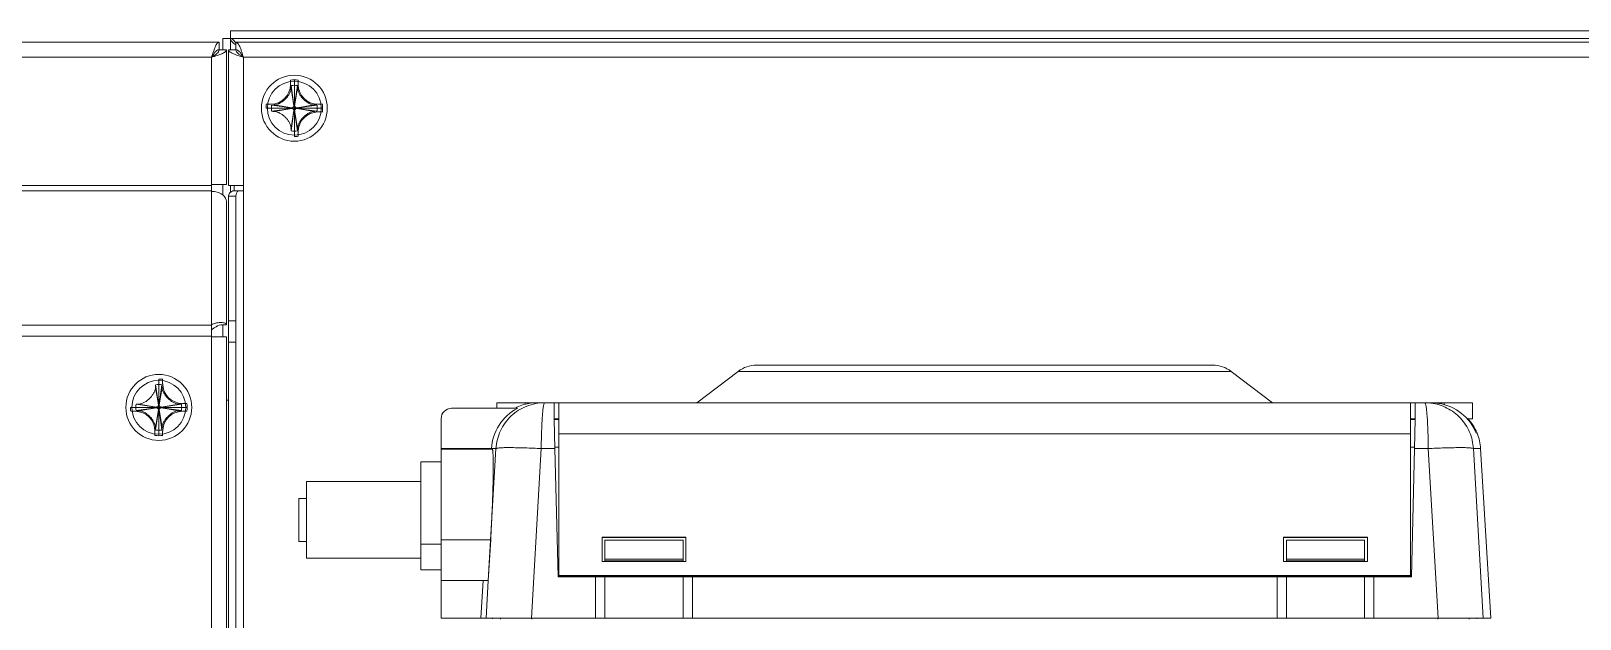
# Model space of a CAD drawing. Header units: millimetres. Extents: x 206 to 1899, y -454 to 296.
# Drawn here: x 621.18 to 631.47, y -386.07 to -382.16 of the extents above; entities that cross this region are included whole.
import ezdxf

# ---------------------------------------------------------------- set-up
doc = ezdxf.new("R2010")
doc.units = ezdxf.units.MM
doc.layers.add('细实线', color=7, linetype='Continuous', lineweight=15)

msp = doc.modelspace()

# ---------------------------------------------------------------- linework, layer by layer
at = {"layer": '细实线', "linetype": 'Continuous', "lineweight": 9}
for p, q in [((622.504, -382.212), (622.504, -382.162)), ((622.504, -382.162), (637.085, -382.162)), ((622.429, -382.237), (602.716, -382.237)), ((622.429, -382.287), (622.429, -382.237)), ((622.454, -382.287), (622.454, -382.212)), ((622.504, -382.212), (622.454, -382.212)), ((622.504, -382.212), (622.504, -382.287)), ((637.085, -382.212), (622.504, -382.212)), ((622.541, -382.287), (622.541, -382.237)), ((637.048, -382.237), (622.541, -382.237)), ((602.766, -382.337), (622.379, -382.337)), ((622.379, -386.53), (622.379, -382.337)), ((622.429, -382.287), (622.479, -382.287)), ((622.479, -383.182), (622.479, -382.287)), ((622.491, -382.287), (622.491, -383.188)), ((622.541, -382.287), (622.491, -382.287)), ((622.591, -386.526), (622.591, -382.337)), ((622.591, -382.337), (636.998, -382.337)), ((622.903, -382.489), (622.903, -382.518)), ((622.907, -382.541), (622.926, -382.659)), ((622.908, -382.524), (622.926, -382.656)), ((622.929, -382.862), (622.929, -382.487)), ((622.929, -382.656), (622.929, -382.523)), ((622.95, -382.524), (622.931, -382.656)), ((622.951, -382.541), (622.931, -382.659)), ((622.954, -382.489), (622.954, -382.518)), ((622.741, -382.675), (623.116, -382.675)), ((622.772, -382.649), (622.743, -382.649)), ((622.91, -382.675), (622.777, -382.675)), ((622.779, -382.654), (622.91, -382.672)), ((622.779, -382.695), (622.91, -382.677)), ((622.796, -382.653), (622.913, -382.672)), ((622.796, -382.696), (622.913, -382.677)), ((622.913, -382.672), (622.91, -382.672)), ((622.91, -382.672), (622.913, -382.672)), ((622.913, -382.677), (622.91, -382.677)), ((622.926, -382.656), (622.926, -382.659)), ((622.926, -382.656), (622.926, -382.659)), ((622.931, -382.656), (622.931, -382.659)), ((622.931, -382.656), (622.931, -382.659)), ((623.062, -382.653), (622.945, -382.672)), ((622.945, -382.672), (622.948, -382.672)), ((622.945, -382.672), (622.948, -382.672)), ((623.062, -382.696), (622.945, -382.677)), ((622.948, -382.677), (622.945, -382.677)), ((622.945, -382.677), (622.948, -382.677)), ((623.079, -382.654), (622.948, -382.672)), ((622.948, -382.675), (623.081, -382.675)), ((623.079, -382.695), (622.948, -382.677)), ((623.086, -382.649), (623.115, -382.649)), ((622.907, -382.808), (622.926, -382.69)), ((622.908, -382.825), (622.926, -382.693)), ((622.926, -382.693), (622.926, -382.69)), ((622.929, -382.826), (622.929, -382.693)), ((622.931, -382.693), (622.931, -382.69)), ((622.931, -382.693), (622.931, -382.69)), ((622.951, -382.808), (622.931, -382.69)), ((622.95, -382.825), (622.931, -382.693)), ((623.086, -382.7), (623.115, -382.7)), ((622.954, -382.86), (622.954, -382.831)), ((602.766, -383.188), (622.379, -383.188)), ((622.379, -383.182), (622.479, -383.182)), ((622.454, -383.253), (622.454, -383.182)), ((622.541, -383.188), (622.491, -383.188)), ((622.504, -383.188), (622.504, -383.235)), ((622.529, -383.188), (622.529, -383.224)), ((622.591, -383.188), (622.541, -383.188)), ((602.766, -383.224), (622.379, -383.224)), ((622.479, -383.299), (622.479, -384.113)), ((622.491, -386.528), (622.491, -383.259)), ((622.541, -383.259), (622.491, -383.259)), ((622.556, -383.224), (622.521, -383.224)), ((622.541, -386.527), (622.541, -383.259)), ((622.556, -383.224), (622.591, -383.224)), ((622.379, -384.117), (602.766, -384.117)), ((622.441, -384.113), (622.442, -384.113)), ((622.442, -384.113), (622.443, -384.113)), ((622.479, -384.113), (622.443, -384.113)), ((622.454, -384.194), (622.454, -384.113)), ((622.491, -384.088), (622.541, -384.088)), ((622.379, -384.188), (602.766, -384.188)), ((622.479, -384.194), (622.379, -384.194)), ((622.479, -384.194), (622.479, -386.528)), ((622.491, -384.229), (622.541, -384.229)), ((625.877, -384.423), (625.603, -384.631)), ((629.15, -384.423), (625.877, -384.423)), ((625.998, -384.382), (629.029, -384.382)), ((629.15, -384.423), (629.424, -384.631)), ((622.007, -384.529), (622.026, -384.646)), ((622.008, -384.512), (622.026, -384.644)), ((622.029, -384.85), (622.029, -384.475)), ((622.029, -384.643), (622.029, -384.51)), ((622.05, -384.512), (622.031, -384.644)), ((622.051, -384.529), (622.031, -384.646)), ((622.054, -384.505), (622.054, -384.476)), ((622.215, -384.637), (622.186, -384.637)), ((622.479, -384.615), (622.491, -384.615)), ((624.273, -384.668), (624.273, -384.631)), ((624.685, -384.631), (624.273, -384.631)), ((624.461, -384.631), (624.461, -384.644)), ((624.655, -384.631), (624.655, -384.743)), ((624.686, -384.631), (624.686, -384.737)), ((624.686, -384.631), (630.373, -384.631)), ((630.342, -384.737), (630.342, -384.631)), ((630.373, -384.743), (630.373, -384.631)), ((630.754, -384.631), (630.373, -384.631)), ((630.566, -384.645), (630.566, -384.631)), ((630.754, -384.631), (630.754, -384.737)), ((621.841, -384.662), (622.216, -384.662)), ((621.843, -384.688), (621.872, -384.688)), ((621.877, -384.662), (622.01, -384.662)), ((621.879, -384.641), (622.01, -384.66)), ((621.879, -384.683), (622.01, -384.665)), ((621.896, -384.64), (622.013, -384.66)), ((621.896, -384.684), (622.013, -384.665)), ((622.007, -384.795), (622.026, -384.678)), ((622.008, -384.812), (622.026, -384.681)), ((622.01, -384.66), (622.013, -384.66)), ((622.01, -384.665), (622.013, -384.665)), ((622.01, -384.665), (622.013, -384.665)), ((622.026, -384.646), (622.026, -384.644)), ((622.026, -384.678), (622.026, -384.681)), ((622.026, -384.681), (622.026, -384.678)), ((622.029, -384.681), (622.029, -384.814)), ((622.031, -384.644), (622.031, -384.646)), ((622.031, -384.646), (622.031, -384.644)), ((622.031, -384.678), (622.031, -384.681)), ((622.031, -384.678), (622.031, -384.681)), ((622.051, -384.795), (622.031, -384.678)), ((622.05, -384.812), (622.031, -384.681)), ((622.162, -384.64), (622.045, -384.66)), ((622.048, -384.66), (622.045, -384.66)), ((622.048, -384.66), (622.045, -384.66)), ((622.162, -384.684), (622.045, -384.665)), ((622.048, -384.665), (622.045, -384.665)), ((622.048, -384.665), (622.045, -384.665)), ((622.179, -384.641), (622.048, -384.66)), ((622.048, -384.662), (622.181, -384.662)), ((622.179, -384.683), (622.048, -384.665)), ((622.215, -384.688), (622.186, -384.688)), ((623.904, -384.936), (623.904, -384.737)), ((624.411, -384.668), (623.973, -384.668)), ((624.685, -384.737), (624.655, -384.737)), ((624.685, -384.737), (624.685, -384.743)), ((624.686, -384.737), (624.686, -384.838)), ((630.342, -384.838), (630.342, -384.737)), ((630.373, -384.737), (630.342, -384.737)), ((630.716, -384.737), (630.754, -384.737)), ((622.003, -384.819), (622.003, -384.848)), ((622.054, -384.819), (622.054, -384.848)), ((624.655, -384.743), (624.659, -384.936)), ((624.655, -384.743), (624.685, -384.743)), ((624.686, -384.838), (624.686, -385.779)), ((630.342, -384.838), (624.686, -384.838)), ((630.342, -384.743), (630.373, -384.743)), ((630.342, -385.779), (630.342, -384.838)), ((630.369, -384.936), (630.373, -384.743)), ((630.784, -384.834), (630.779, -384.834)), ((623.904, -384.936), (623.904, -384.939)), ((624.268, -384.936), (623.904, -384.936)), ((623.904, -384.939), (623.904, -385.043)), ((624.243, -384.939), (623.904, -384.939)), ((624.268, -384.936), (624.217, -385.812)), ((624.503, -386.062), (624.569, -384.936)), ((624.659, -384.936), (624.569, -384.936)), ((624.686, -384.926), (624.659, -384.926)), ((624.659, -384.936), (624.68, -385.787)), ((630.369, -384.926), (630.342, -384.926)), ((630.348, -385.787), (630.369, -384.936)), ((630.459, -384.936), (630.369, -384.936)), ((630.459, -384.936), (630.525, -386.062)), ((630.807, -384.936), (630.759, -384.936)), ((630.825, -386.062), (630.759, -384.936)), ((630.807, -384.936), (630.876, -386.062)), ((623.769, -385.024), (623.769, -385.155)), ((623.769, -385.024), (623.904, -385.024)), ((623.904, -385.043), (623.905, -385.198)), ((623.009, -385.155), (623.009, -385.664)), ((623.009, -385.155), (623.769, -385.155)), ((623.769, -385.155), (623.77, -385.571)), ((623.905, -385.198), (623.905, -385.541)), ((623.009, -385.267), (622.959, -385.267)), ((623.009, -385.552), (622.959, -385.552)), ((623.905, -385.541), (623.905, -385.812)), ((624.233, -385.541), (623.905, -385.541)), ((624.217, -385.812), (624.233, -385.541)), ((624.973, -385.523), (624.973, -385.686)), ((625.529, -385.523), (624.973, -385.523)), ((625.529, -385.526), (624.973, -385.526)), ((624.992, -385.543), (624.992, -385.681)), ((624.992, -385.543), (625.511, -385.543)), ((625.511, -385.681), (625.511, -385.543)), ((625.529, -385.686), (625.529, -385.523)), ((629.499, -385.523), (629.499, -385.686)), ((630.055, -385.523), (629.499, -385.523)), ((630.055, -385.526), (629.499, -385.526)), ((629.517, -385.543), (629.517, -385.681)), ((630.036, -385.543), (629.517, -385.543)), ((630.036, -385.681), (630.036, -385.543)), ((630.055, -385.686), (630.055, -385.523)), ((623.769, -385.664), (623.009, -385.664)), ((623.77, -385.742), (623.77, -385.571)), ((623.904, -385.571), (623.77, -385.571)), ((623.904, -385.742), (623.77, -385.742)), ((624.973, -385.686), (625.529, -385.686)), ((624.992, -385.671), (625.511, -385.671)), ((625.511, -385.681), (624.992, -385.681)), ((629.499, -385.686), (630.055, -385.686)), ((629.517, -385.671), (630.036, -385.671)), ((630.036, -385.681), (629.517, -385.681)), ((623.904, -386.062), (623.904, -385.812)), ((624.217, -385.812), (623.905, -385.812)), ((624.183, -385.812), (624.167, -386.062)), ((624.217, -385.812), (624.203, -386.062)), ((630.348, -385.787), (624.68, -385.787)), ((624.686, -385.782), (624.686, -385.779)), ((624.686, -385.779), (630.342, -385.779)), ((624.686, -385.782), (630.342, -385.782)), ((624.93, -386.062), (624.93, -385.787)), ((624.992, -385.787), (624.992, -386.062)), ((625.511, -386.062), (625.511, -385.787)), ((625.573, -385.787), (625.573, -386.062)), ((629.455, -386.062), (629.455, -385.787)), ((629.517, -385.787), (629.517, -386.062)), ((630.036, -386.062), (630.036, -385.787)), ((630.098, -385.787), (630.098, -386.062)), ((630.342, -385.782), (630.342, -385.779)), ((623.904, -386.062), (624.992, -386.062)), ((624.246, -386.067), (624.245, -386.062)), ((624.296, -386.062), (624.298, -386.068)), ((624.506, -386.068), (624.506, -386.062)), ((624.992, -386.062), (625.573, -386.062)), ((625.573, -386.062), (629.517, -386.062)), ((629.517, -386.062), (630.098, -386.062)), ((630.098, -386.062), (630.876, -386.062)), ((630.522, -386.062), (630.522, -386.068)), ((630.73, -386.068), (630.732, -386.062)), ((630.781, -386.067), (630.782, -386.062))]:
    msp.add_line(p, q, dxfattribs=at)
at = {"layer": '细实线', "lineweight": 9}
msp.add_line((622.959, -385.267), (622.959, -385.552), dxfattribs=at)
at = {"layer": '细实线', "linetype": 'Continuous', "lineweight": 9}
msp.add_lwpolyline([(622.418, -384.121), (622.429, -384.116), (622.441, -384.113)], dxfattribs=at)
for centre, radius in [((622.929, -382.675), 0.219), ((622.929, -382.675), 0.179), ((622.029, -384.662), 0.219), ((622.029, -384.662), 0.179)]:
    msp.add_circle(centre, radius, dxfattribs=at)
for centre, radius, start, end in [((622.334, -382.386), 0.252, 34.5436, 35.6588), ((622.772, -382.518), 0.131, 270, 0), ((622.929, -382.675), 0.188, 82.1836, 97.8164), ((625.069, -382.664), 2.166, 176.3078, 176.7611), ((622.929, -382.675), 0.152, 82.1836, 97.8164), ((620.788, -382.664), 2.166, 3.2389, 3.6922), ((623.086, -382.518), 0.131, 180, 270), ((622.929, -382.675), 0.188, 172.1836, 180), ((622.929, -382.675), 0.152, 172.1836, 187.8164), ((622.917, -384.804), 2.154, 93.2376, 93.6933), ((622.929, -382.675), 0.0188, 172.1881, 187.8119), ((622.929, -382.675), 0.0187, 172.1836, 180), ((622.913, -382.659), 0.0131, 270, 0), ((622.913, -382.659), 0.0131, 270, 0), ((622.913, -382.69), 0.0131, 360, 90), ((622.929, -382.675), 0.0188, 82.1881, 97.8119), ((622.929, -382.675), 0.0187, 82.1836, 97.8164), ((622.945, -382.659), 0.0131, 180, 270), ((622.945, -382.659), 0.0131, 180, 270), ((622.945, -382.69), 0.0131, 90, 180), ((622.945, -382.69), 0.0131, 90, 180), ((622.929, -382.675), 0.0188, 352.1881, 7.8119), ((622.929, -382.675), 0.0187, 352.1836, 7.8164), ((622.94, -384.815), 2.166, 86.3078, 86.7612), ((622.929, -382.675), 0.152, 352.1836, 7.8164), ((622.929, -382.675), 0.188, 352.1836, 7.8164), ((622.918, -380.534), 2.166, 266.3077, 266.7611), ((622.929, -382.675), 0.0188, 262.1881, 277.8119), ((622.929, -382.675), 0.0187, 270, 277.8164), ((623.086, -382.831), 0.131, 90, 180), ((622.94, -380.545), 2.154, 273.2377, 273.6934), ((625.069, -382.685), 2.166, 183.2389, 183.6922), ((622.929, -382.675), 0.152, 262.1836, 277.8164), ((622.929, -382.675), 0.188, 270, 277.8164), ((620.788, -382.685), 2.166, 356.3078, 356.7611), ((622.447, -384.255), 0.158, 101.0102, 102.8027), ((622.445, -384.242), 0.144, 95.9919, 101.0769), ((622.504, -384.288), 0.188, 124.9715, 125.7486), ((625.998, -384.582), 0.2, 90, 127.1847), ((629.029, -384.582), 0.2, 52.8153, 90), ((624.169, -384.651), 2.166, 176.3078, 176.7611), ((622.029, -384.662), 0.152, 82.1836, 97.8164), ((622.029, -384.662), 0.188, 82.1836, 90), ((619.9, -384.651), 2.154, 3.2377, 3.6934), ((622.186, -384.505), 0.131, 180, 270), ((622.029, -384.662), 0.188, 352.1836, 7.8164), ((624.545, -384.957), 0.327, 98.2451, 114.8969), ((624.544, -384.956), 0.325, 89.9996, 98.2006), ((630.436, -384.954), 0.323, 83.8167, 89.9911), ((630.436, -384.955), 0.325, 82.7259, 83.821), ((630.477, -384.957), 0.326, 80.8405, 90.006), ((630.477, -384.956), 0.325, 22.0312, 80.8207), ((622.029, -384.662), 0.188, 180, 187.8164), ((621.872, -384.819), 0.131, 0, 90), ((622.029, -384.662), 0.152, 172.1836, 187.8164), ((622.018, -386.803), 2.166, 93.2389, 93.6922), ((622.018, -382.522), 2.166, 266.3078, 266.7611), ((622.029, -384.662), 0.0188, 172.1881, 187.8119), ((622.029, -384.662), 0.0187, 180, 187.8164), ((622.013, -384.646), 0.0131, 270, 0), ((622.013, -384.678), 0.0131, 0, 90), ((622.013, -384.678), 0.0131, 360, 90), ((622.029, -384.662), 0.0188, 90.0045, 97.8119), ((622.029, -384.662), 0.0188, 262.1881, 269.9955), ((622.029, -384.662), 0.0187, 262.1836, 277.8164), ((622.029, -384.662), 0.0188, 82.1881, 89.9955), ((622.029, -384.662), 0.0187, 82.1836, 90), ((622.029, -384.662), 0.0188, 270.0045, 277.8119), ((622.045, -384.646), 0.0131, 180, 270), ((622.045, -384.646), 0.0131, 180, 270), ((622.045, -384.678), 0.0131, 90, 180), ((622.045, -384.678), 0.0131, 90, 180), ((622.029, -384.662), 0.0188, 352.1881, 7.8119), ((622.029, -384.662), 0.0187, 352.1836, 7.8164), ((622.186, -384.819), 0.131, 90, 180), ((622.04, -386.803), 2.166, 86.3078, 86.7611), ((622.04, -382.522), 2.166, 273.2389, 273.6922), ((622.029, -384.662), 0.152, 352.1836, 7.8164), ((623.973, -384.737), 0.0688, 90, 180), ((624.562, -384.956), 0.325, 117.7708, 176.4896), ((624.544, -384.956), 0.325, 114.9422, 117.2039), ((630.483, -384.956), 0.325, 22.461, 42.5345), ((624.158, -384.674), 2.154, 183.2377, 183.6934), ((622.029, -384.662), 0.152, 262.1836, 277.8164), ((619.888, -384.673), 2.166, 356.3078, 356.7611), ((630.485, -384.955), 0.323, 22.0244, 22.4615), ((630.483, -384.956), 0.325, 3.5, 22.0243), ((622.029, -384.662), 0.188, 262.1836, 277.8164)]:
    msp.add_arc(centre, radius, start, end, dxfattribs=at)
msp.add_ellipse((664.41, -384.916), major_axis=(40.189, 0), ratio=0.017455, start_param=-3.112839, end_param=-3.10833, dxfattribs=at)
for points, knots in [([(622.429, -382.237), (622.423, -382.237), (622.415, -382.245), (622.408, -382.258), (622.403, -382.267), (622.401, -382.273)], [0, 0, 0, 0, 0.359924, 0.644291, 1, 1, 1, 1]), ([(622.504, -382.212), (622.504, -382.215), (622.506, -382.222), (622.512, -382.231), (622.522, -382.24), (622.529, -382.246), (622.533, -382.249)], [0, 0, 0, 0, 0.193021, 0.417933, 0.688087, 1, 1, 1, 1]), ([(622.504, -382.212), (622.507, -382.212), (622.513, -382.214), (622.522, -382.219), (622.531, -382.228), (622.536, -382.235), (622.539, -382.239)], [0, 0, 0, 0, 0.195625, 0.420982, 0.689675, 1, 1, 1, 1]), ([(622.533, -382.249), (622.534, -382.249), (622.537, -382.251), (622.539, -382.253), (622.541, -382.254)], [0, 0, 0, 0, 0.245969, 1, 1, 1, 1]), ([(622.541, -382.237), (622.543, -382.237), (622.546, -382.238), (622.55, -382.241), (622.554, -382.245), (622.56, -382.253), (622.567, -382.267), (622.572, -382.28), (622.575, -382.287)], [0, 0, 0, 0, 0.068215, 0.146509, 0.241306, 0.355436, 0.642632, 1, 1, 1, 1]), ([(622.429, -382.287), (622.419, -382.287), (622.405, -382.299), (622.391, -382.318), (622.383, -382.331), (622.379, -382.337)], [0, 0, 0, 0, 0.400766, 0.683902, 1, 1, 1, 1]), ([(622.429, -382.287), (622.429, -382.297), (622.417, -382.311), (622.398, -382.325), (622.385, -382.333), (622.379, -382.337)], [0, 0, 0, 0, 0.400766, 0.683902, 1, 1, 1, 1]), ([(622.396, -382.287), (622.394, -382.291), (622.388, -382.308), (622.383, -382.324), (622.379, -382.337)], [0, 0, 0, 0, 0.236192, 1, 1, 1, 1]), ([(622.429, -382.32), (622.425, -382.322), (622.408, -382.328), (622.392, -382.333), (622.379, -382.337)], [0, 0, 0, 0, 0.236192, 1, 1, 1, 1]), ([(622.401, -382.273), (622.401, -382.274), (622.399, -382.279), (622.397, -382.283), (622.396, -382.287)], [0, 0, 0, 0, 0.239617, 1, 1, 1, 1]), ([(622.443, -382.315), (622.442, -382.315), (622.438, -382.317), (622.433, -382.319), (622.429, -382.32)], [0, 0, 0, 0, 0.239617, 1, 1, 1, 1]), ([(622.479, -382.287), (622.479, -382.293), (622.471, -382.301), (622.458, -382.308), (622.449, -382.313), (622.443, -382.315)], [0, 0, 0, 0, 0.359924, 0.644291, 1, 1, 1, 1]), ([(622.491, -382.287), (622.491, -382.289), (622.492, -382.292), (622.495, -382.296), (622.499, -382.3), (622.508, -382.306), (622.522, -382.313), (622.534, -382.318), (622.541, -382.32)], [0, 0, 0, 0, 0.068215, 0.14651, 0.241306, 0.355436, 0.642632, 1, 1, 1, 1]), ([(622.541, -382.287), (622.541, -382.289), (622.542, -382.294), (622.545, -382.3), (622.55, -382.306), (622.559, -382.315), (622.573, -382.325), (622.585, -382.333), (622.591, -382.337)], [0, 0, 0, 0, 0.086489, 0.180416, 0.286721, 0.407303, 0.687401, 1, 1, 1, 1]), ([(622.541, -382.287), (622.544, -382.287), (622.548, -382.288), (622.554, -382.291), (622.561, -382.296), (622.569, -382.304), (622.58, -382.319), (622.587, -382.331), (622.591, -382.337)], [0, 0, 0, 0, 0.086489, 0.180415, 0.28672, 0.407303, 0.687401, 1, 1, 1, 1]), ([(622.541, -382.32), (622.545, -382.322), (622.562, -382.328), (622.579, -382.333), (622.591, -382.337)], [0, 0, 0, 0, 0.236022, 1, 1, 1, 1]), ([(622.575, -382.287), (622.576, -382.291), (622.582, -382.307), (622.587, -382.324), (622.591, -382.337)], [0, 0, 0, 0, 0.236022, 1, 1, 1, 1]), ([(622.796, -382.653), (622.803, -382.653), (622.813, -382.65), (622.826, -382.645), (622.838, -382.639), (622.853, -382.629), (622.869, -382.615), (622.883, -382.599), (622.893, -382.584), (622.899, -382.572), (622.905, -382.559), (622.907, -382.548), (622.907, -382.541)], [0, 0, 0, 0, 0.122867, 0.185103, 0.247698, 0.373566, 0.499998, 0.62643, 0.752299, 0.814896, 0.87713, 1, 1, 1, 1]), ([(622.951, -382.541), (622.951, -382.548), (622.954, -382.562), (622.963, -382.581), (622.975, -382.599), (622.989, -382.615), (623.005, -382.629), (623.022, -382.641), (623.041, -382.65), (623.055, -382.653), (623.062, -382.653)], [0, 0, 0, 0, 0.122892, 0.24762, 0.373529, 0.500002, 0.626475, 0.752383, 0.87711, 1, 1, 1, 1]), ([(622.907, -382.808), (622.907, -382.801), (622.904, -382.787), (622.895, -382.768), (622.883, -382.75), (622.869, -382.734), (622.853, -382.72), (622.835, -382.709), (622.816, -382.7), (622.803, -382.697), (622.796, -382.696)], [0, 0, 0, 0, 0.122892, 0.24762, 0.373529, 0.500001, 0.626475, 0.752383, 0.87711, 1, 1, 1, 1]), ([(623.062, -382.696), (623.055, -382.697), (623.045, -382.699), (623.032, -382.704), (623.019, -382.71), (623.005, -382.72), (622.989, -382.734), (622.975, -382.75), (622.965, -382.765), (622.958, -382.778), (622.953, -382.791), (622.951, -382.801), (622.951, -382.808)], [0, 0, 0, 0, 0.122867, 0.185103, 0.247698, 0.373566, 0.499998, 0.62643, 0.752299, 0.814896, 0.87713, 1, 1, 1, 1]), ([(622.479, -383.299), (622.479, -383.289), (622.473, -383.269), (622.45, -383.246), (622.417, -383.231), (622.392, -383.228), (622.379, -383.228)], [0, 0, 0, 0, 0.209467, 0.444656, 0.71203, 1, 1, 1, 1]), ([(622.491, -383.259), (622.491, -383.256), (622.493, -383.249), (622.499, -383.239), (622.508, -383.231), (622.516, -383.226), (622.521, -383.224)], [0, 0, 0, 0, 0.202877, 0.427839, 0.690795, 1, 1, 1, 1]), ([(622.541, -383.259), (622.541, -383.252), (622.544, -383.239), (622.552, -383.228), (622.556, -383.224)], [0, 0, 0, 0, 0.523577, 1, 1, 1, 1]), ([(622.412, -384.101), (622.41, -384.102), (622.398, -384.105), (622.387, -384.109), (622.379, -384.113)], [0, 0, 0, 0, 0.237927, 1, 1, 1, 1]), ([(622.418, -384.121), (622.417, -384.122), (622.409, -384.126), (622.402, -384.131), (622.396, -384.134)], [0, 0, 0, 0, 0.205324, 1, 1, 1, 1]), ([(622.442, -384.098), (622.441, -384.098), (622.437, -384.098), (622.433, -384.098), (622.43, -384.099)], [0, 0, 0, 0, 0.239528, 1, 1, 1, 1]), ([(622.479, -384.113), (622.479, -384.108), (622.47, -384.102), (622.457, -384.099), (622.447, -384.098), (622.442, -384.098)], [0, 0, 0, 0, 0.339235, 0.628677, 1, 1, 1, 1]), ([(622.394, -384.136), (622.393, -384.137), (622.388, -384.141), (622.383, -384.145), (622.379, -384.148)], [0, 0, 0, 0, 0.237037, 1, 1, 1, 1]), ([(621.896, -384.64), (621.903, -384.64), (621.916, -384.637), (621.935, -384.628), (621.953, -384.616), (621.969, -384.602), (621.983, -384.586), (621.995, -384.569), (622.004, -384.55), (622.007, -384.536), (622.007, -384.529)], [0, 0, 0, 0, 0.122892, 0.24762, 0.373529, 0.500002, 0.626475, 0.752383, 0.87711, 1, 1, 1, 1]), ([(622.051, -384.529), (622.051, -384.536), (622.053, -384.546), (622.058, -384.559), (622.065, -384.572), (622.075, -384.586), (622.089, -384.602), (622.105, -384.616), (622.119, -384.626), (622.132, -384.633), (622.145, -384.638), (622.155, -384.64), (622.162, -384.64)], [0, 0, 0, 0, 0.122867, 0.185103, 0.247698, 0.373566, 0.499998, 0.62643, 0.752299, 0.814896, 0.87713, 1, 1, 1, 1]), ([(624.268, -384.936), (624.27, -384.916), (624.276, -384.875), (624.303, -384.798), (624.364, -384.713), (624.452, -384.658), (624.531, -384.635), (624.571, -384.631), (624.592, -384.631)], [0, 0, 0, 0, 0.125409, 0.250816, 0.500416, 0.749762, 0.874921, 1, 1, 1, 1]), ([(624.569, -384.936), (624.569, -384.916), (624.569, -384.876), (624.571, -384.819), (624.573, -384.767), (624.576, -384.722), (624.579, -384.685), (624.582, -384.66), (624.585, -384.645), (624.587, -384.638), (624.588, -384.634), (624.59, -384.632), (624.591, -384.631), (624.592, -384.631)], [0, 0, 0, 0, 0.19656, 0.383984, 0.555447, 0.705042, 0.827445, 0.918714, 0.951655, 0.975864, 0.984726, 0.991528, 1, 1, 1, 1]), ([(630.436, -384.631), (630.437, -384.631), (630.438, -384.632), (630.439, -384.634), (630.441, -384.638), (630.443, -384.645), (630.446, -384.66), (630.449, -384.685), (630.452, -384.722), (630.455, -384.767), (630.457, -384.819), (630.459, -384.876), (630.459, -384.916), (630.459, -384.936)], [0, 0, 0, 0, 0.008515, 0.01533, 0.024202, 0.048422, 0.081369, 0.172641, 0.295036, 0.444617, 0.616061, 0.803463, 1, 1, 1, 1]), ([(630.477, -384.633), (630.514, -384.638), (630.587, -384.661), (630.677, -384.729), (630.74, -384.825), (630.757, -384.899), (630.759, -384.936)], [0, 0, 0, 0, 0.249722, 0.499649, 0.749782, 1, 1, 1, 1]), ([(622.007, -384.795), (622.007, -384.788), (622.005, -384.778), (621.999, -384.765), (621.993, -384.753), (621.983, -384.738), (621.969, -384.722), (621.953, -384.708), (621.938, -384.698), (621.926, -384.692), (621.913, -384.686), (621.903, -384.684), (621.896, -384.684)], [0, 0, 0, 0, 0.122867, 0.185103, 0.247698, 0.373566, 0.499998, 0.62643, 0.752299, 0.814896, 0.87713, 1, 1, 1, 1]), ([(622.162, -384.684), (622.155, -384.684), (622.141, -384.687), (622.122, -384.696), (622.105, -384.708), (622.089, -384.722), (622.075, -384.738), (622.063, -384.756), (622.054, -384.775), (622.051, -384.788), (622.051, -384.795)], [0, 0, 0, 0, 0.122892, 0.24762, 0.373529, 0.500002, 0.626475, 0.752383, 0.87711, 1, 1, 1, 1]), ([(624.243, -384.939), (624.244, -384.939), (624.244, -384.941), (624.245, -384.943), (624.246, -384.947), (624.247, -384.953), (624.247, -384.96), (624.248, -384.971), (624.249, -384.989), (624.25, -385.014), (624.25, -385.045), (624.25, -385.08), (624.249, -385.119), (624.249, -385.162), (624.247, -385.227), (624.244, -385.314), (624.239, -385.425), (624.235, -385.502), (624.233, -385.541)], [0, 0, 0, 0, 0.002571, 0.007151, 0.013926, 0.022938, 0.034194, 0.047676, 0.081212, 0.123298, 0.173564, 0.231588, 0.296853, 0.368795, 0.446773, 0.618043, 0.804638, 1, 1, 1, 1]), ([(624.569, -384.936), (624.551, -384.935), (624.515, -384.933), (624.461, -384.931), (624.41, -384.93), (624.364, -384.929), (624.33, -384.929), (624.308, -384.93), (624.295, -384.931), (624.284, -384.932), (624.277, -384.933), (624.272, -384.934), (624.269, -384.935), (624.268, -384.936)], [0, 0, 0, 0, 0.179035, 0.360101, 0.533724, 0.689493, 0.817821, 0.869944, 0.913319, 0.947586, 0.973051, 0.990251, 1, 1, 1, 1]), ([(630.759, -384.936), (630.759, -384.935), (630.756, -384.934), (630.751, -384.933), (630.743, -384.932), (630.733, -384.931), (630.72, -384.93), (630.698, -384.929), (630.664, -384.929), (630.618, -384.93), (630.567, -384.931), (630.513, -384.933), (630.477, -384.935), (630.459, -384.936)], [0, 0, 0, 0, 0.009713, 0.026874, 0.052304, 0.086541, 0.129892, 0.181996, 0.310308, 0.466091, 0.639754, 0.820884, 1, 1, 1, 1])]:
    msp.add_open_spline(points, degree=3, knots=knots, dxfattribs=at)

doc.saveas('drawing.dxf')
